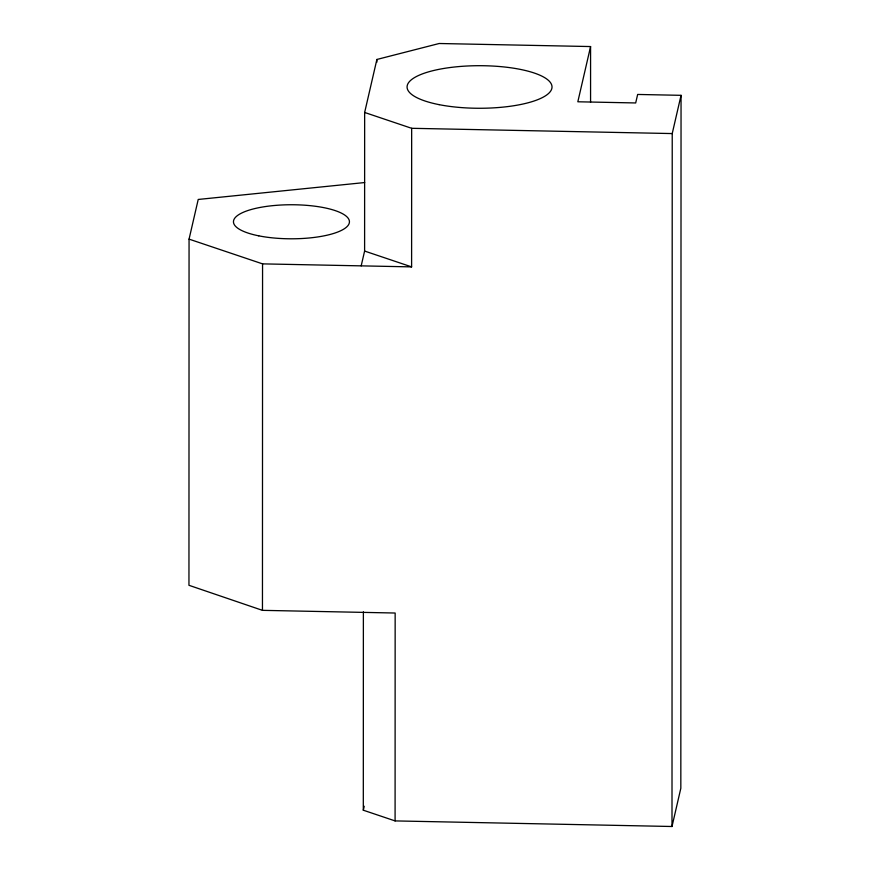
<?xml version="1.0" encoding="UTF-8"?>
<svg xmlns="http://www.w3.org/2000/svg" width="870" height="870" viewBox="0 0 870 870"><rect width="100%" height="100%" fill="white"/><g stroke="black" fill="none" stroke-linecap="round" stroke-linejoin="round"><path stroke-width="1.3" d="M364.682 182.548L198.219 199.458L189.062 239.13L188.953 585.293L262.457 610.348L395.154 613.024L395.089 820.91L671.999 826.5L680.829 788.264L681.047 95.33L637.656 94.449L635.687 102.954L577.832 101.779L590.578 46.556L439.198 43.5L376.884 59.464L364.65 112.469L364.606 251.06L361.18 265.872M262.457 610.348L262.566 263.871L189.062 239.13M395.089 820.91L363.312 810.209L363.377 611.838M376.884 62.172L376.884 59.464M262.566 263.871L411.608 266.883L411.662 128.303L364.65 112.469M590.567 102.269L590.578 46.556M671.999 826.5L672.227 133.567L681.047 95.33M363.312 810.209L364.226 806.272M411.662 128.303L672.227 133.567M364.606 251.06L411.608 266.883M439.111 104.65A72.493 21.293 0 0 0 551.841 88.457A72.493 21.293 0 0 0 447.604 67.871A72.493 21.293 0 0 0 439.111 104.65M258.749 235.835A57.996 17.03 0 0 0 349.262 223.079A57.996 17.03 0 0 0 266.296 206.429A57.996 17.03 0 0 0 258.749 235.835"/></g></svg>
